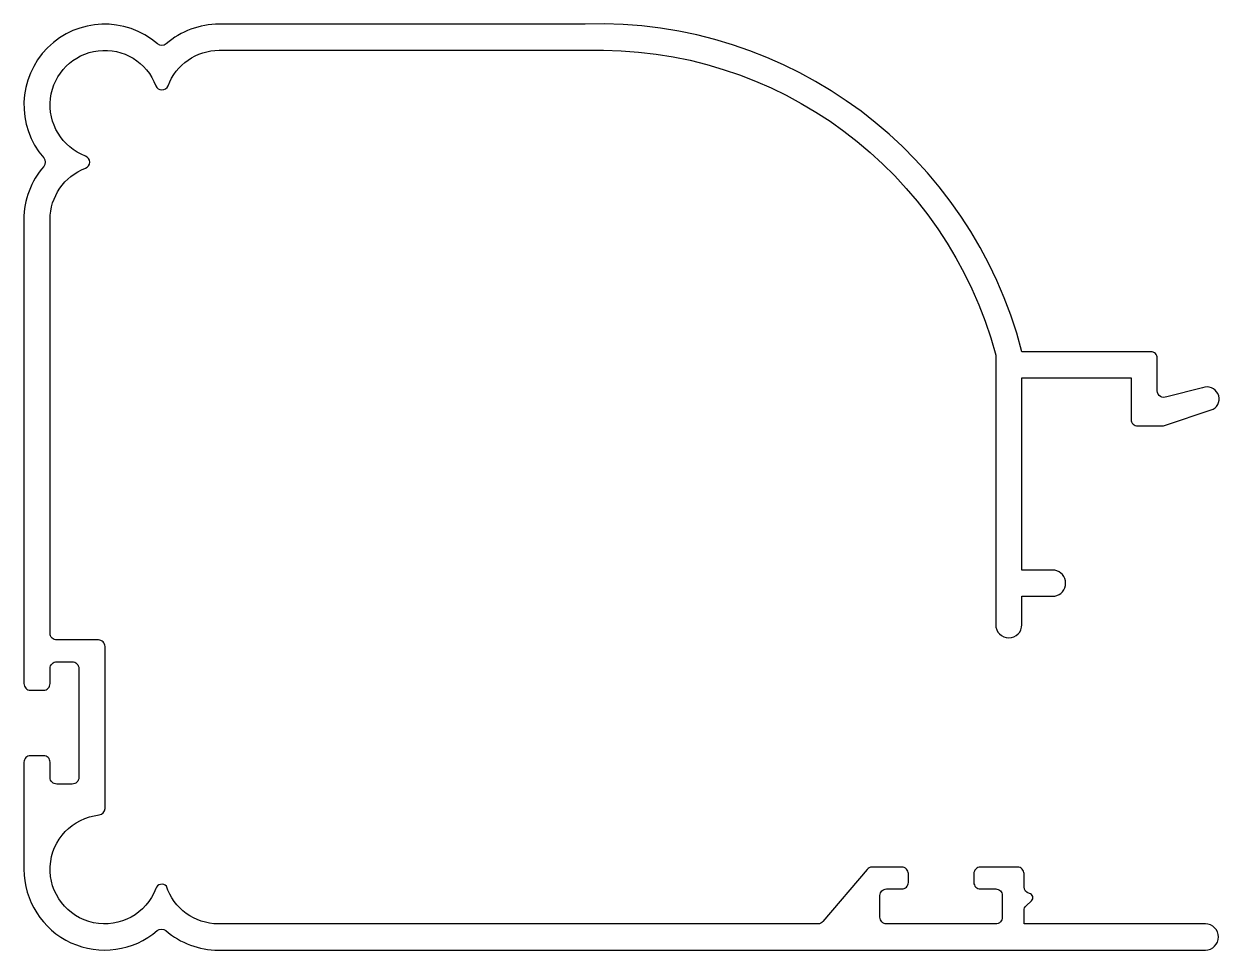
# Model space of a CAD drawing. Extents: x 378 to 432.8, y -69.2 to -26.8.
import ezdxf

# ---------------------------------------------------------------- set-up
doc = ezdxf.new("R2010")
doc.units = 0
doc.layers.get('0').update_dxf_attribs({"linetype": 'CONTINUOUS'})

msp = doc.modelspace()

# ---------------------------------------------------------------- linework, layer by layer
at = {"linetype": 'CONTINUOUS'}
msp.add_lwpolyline([(430.371, -43.823, -0.55897), (429.936, -43.555), (429.936, -42.063, 0.414214), (429.636, -41.763), (423.736, -41.763, 0.351), (403.736, -26.763), (386.977, -26.763, 0.180544), (384.553, -27.668, -0.373254), (384.16, -27.668, 0.931481), (378.941, -32.888, -0.373254), (378.941, -33.281, 0.180544), (378.036, -35.705), (378.036, -56.963, 0.414214), (378.336, -57.263), (378.936, -57.263, 0.414214), (379.236, -56.963), (379.236, -56.263, -0.414214), (379.536, -55.963), (380.25, -55.963, -0.414214), (380.55, -56.263), (380.55, -61.263, -0.414214), (380.25, -61.563), (379.536, -61.563, -0.414214), (379.236, -61.263), (379.236, -60.563, 0.414214), (378.936, -60.263), (378.336, -60.263, 0.414214), (378.036, -60.563), (378.036, -65.463, 0.640793), (384.144, -68.272, -0.36997), (384.534, -68.272, 0.179054), (386.942, -69.163), (432.136, -69.163, 1), (432.136, -67.963), (423.836, -67.963), (423.836, -67.352, -0.208785), (423.932, -67.132), (424.172, -66.91, 0.610614), (424.076, -66.567, -0.356394), (423.836, -66.274), (423.836, -65.663, 0.414214), (423.536, -65.363), (421.836, -65.363, 0.414214), (421.536, -65.663), (421.536, -66.063, 0.414214), (421.836, -66.363), (422.536, -66.363, -0.414214), (422.836, -66.663), (422.836, -67.663, -0.414214), (422.536, -67.963), (417.536, -67.963, -0.414214), (417.236, -67.663), (417.236, -66.663, -0.414214), (417.536, -66.363), (418.236, -66.363, 0.414214), (418.536, -66.063), (418.536, -65.663, 0.414214), (418.236, -65.363), (416.875, -65.363, 0.220613), (416.646, -65.47), (414.626, -67.857, -0.220613), (414.397, -67.963), (386.942, -67.963, -0.325443), (384.563, -66.231, 0.537207), (384.076, -66.343, -1.795659), (381.481, -62.976, 0.384619), (381.75, -62.678), (381.75, -55.263, 0.414214), (381.45, -54.963), (379.536, -54.963, -0.414214), (379.236, -54.663), (379.236, -35.705, -0.312403), (380.856, -33.365, 0.692378), (380.856, -32.803, -1.55157), (384.076, -29.584, 0.692378), (384.637, -29.584, -0.312403), (386.977, -27.963), (403.755, -27.963, -0.349043), (422.536, -41.918), (422.536, -54.263, 1), (423.736, -54.263), (423.736, -52.963), (425.236, -52.963, 0.833333), (425.236, -51.763), (423.736, -51.763), (423.736, -42.963), (428.736, -42.963), (428.736, -44.863, 0.414214), (429.036, -45.163), (430.218, -45.163), (432.493, -44.402, 0.926996), (432.01, -43.415)], format="xyb", close=True, dxfattribs=at)

doc.saveas('drawing.dxf')
